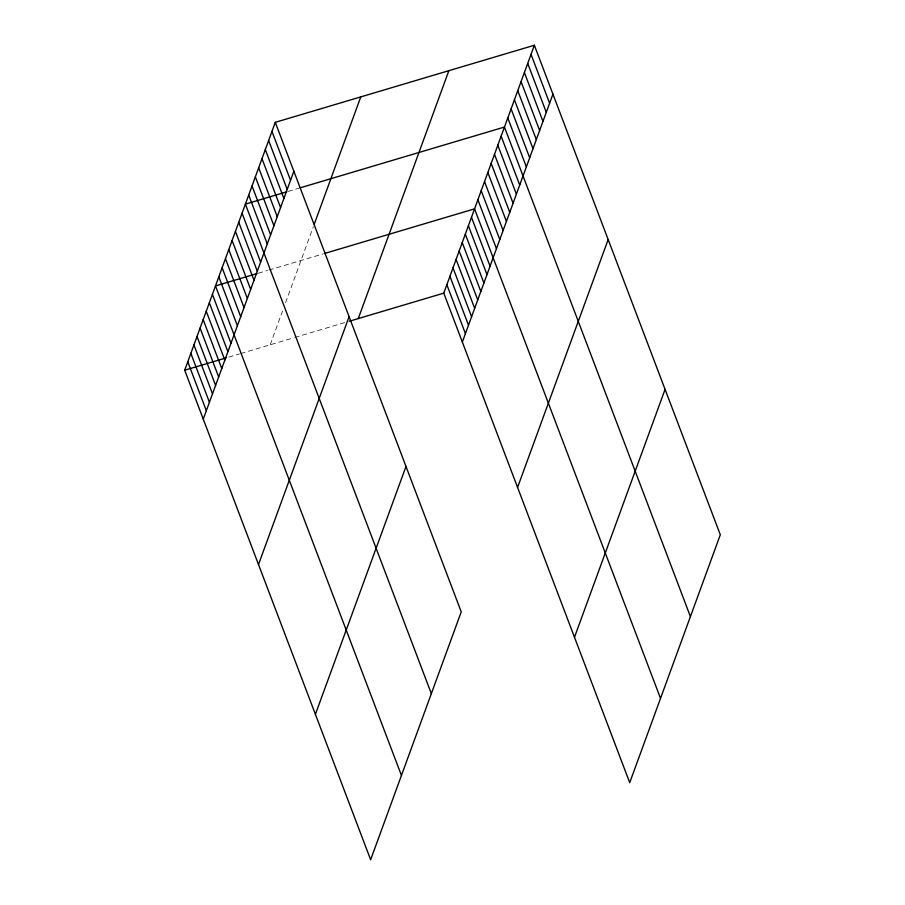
<?xml version="1.0" encoding="UTF-8"?>
<svg xmlns="http://www.w3.org/2000/svg" width="905" height="905" viewBox="0 0 905 905"><rect width="100%" height="100%" fill="white"/><g stroke="black" fill="none" stroke-linecap="round" stroke-linejoin="round"><path stroke-width="0.68" stroke-dasharray="4.53 3.39" d="M270.188 344.782L282.507 311.071M285.584 302.643L313.322 226.736M288.129 191.419L298.82 188.24M258.242 273.22L267.586 270.437M268.921 270.041L323.006 253.943M228.773 357.102L239.463 353.923M240.798 353.527L292.202 338.232M294.792 337.463L345.314 322.429"/><path stroke-width="1.36" d="M275.278 122.333L461.233 611.859L370.643 859.75L184.688 370.224L275.278 122.333L534.357 45.25L720.312 534.776L629.722 782.667L443.767 293.141L534.357 45.25M203.263 419.117L293.853 171.226M314.273 224.146L360.778 96.892M258.502 564.528L349.092 316.637M358.267 318.571L448.857 70.692M315.404 714.339L406.006 466.448M462.342 342.045L552.932 94.154M517.57 487.444L608.171 239.554M574.483 637.267L665.073 389.376M286.795 191.815L245.391 204.134L431.346 693.66M300.155 187.833L504.458 127.051L690.413 616.588M256.907 273.615L215.492 285.935L401.447 775.472M324.307 253.558L474.559 208.851L660.514 698.389M184.688 370.224L226.103 357.894M349.206 321.275L443.767 293.141M531.031 54.334L549.606 103.238M527.717 63.429L546.292 112.333M524.391 72.513L542.966 121.417M521.065 81.608L539.64 130.512M517.751 90.692L536.326 139.596M514.425 99.788L533 148.692M511.099 108.871L529.674 157.775M507.784 117.967L526.359 166.871M501.144 136.146L519.719 185.039M497.818 145.23L516.393 194.134M494.492 154.325L513.067 203.218M491.177 163.409L509.753 212.313M487.852 172.504L506.427 221.397M484.526 181.588L503.101 230.492M481.211 190.684L499.786 239.576M477.885 199.767L496.46 248.671M471.482 217.279L490.058 266.183M468.405 225.718L486.981 274.611M465.328 234.146L483.904 283.039M462.24 242.574L480.815 291.467M459.163 251.002L477.738 299.894M456.086 259.43L474.661 308.322M452.998 267.857L471.584 316.75M449.921 276.285L468.496 325.178M446.844 284.713L465.419 333.617M271.964 131.417L290.539 180.321M268.638 140.513L287.213 189.405M265.312 149.597L283.887 198.5M261.998 158.692L280.573 207.584M258.672 167.776L277.247 216.68M255.346 176.871L273.932 225.764M252.031 185.955L270.606 234.859M248.705 195.039L267.28 243.943M242.065 213.218L260.64 262.122M238.739 222.313L257.314 271.217M235.424 231.397L254 280.301M232.099 240.492L250.674 289.396M228.773 249.576L247.348 298.48M225.458 258.672L244.033 307.576M222.132 267.756L240.707 316.66M218.818 276.851L237.393 325.743M212.415 294.363L230.99 343.267M209.327 302.79L227.902 351.694M206.25 311.218L224.825 360.122M203.173 319.646L221.748 368.55M200.084 328.074L218.671 376.978M197.007 336.502L215.582 385.406M193.93 344.929L212.505 393.833M190.853 353.357L209.428 402.261M187.765 361.785L206.34 410.689"/></g></svg>
